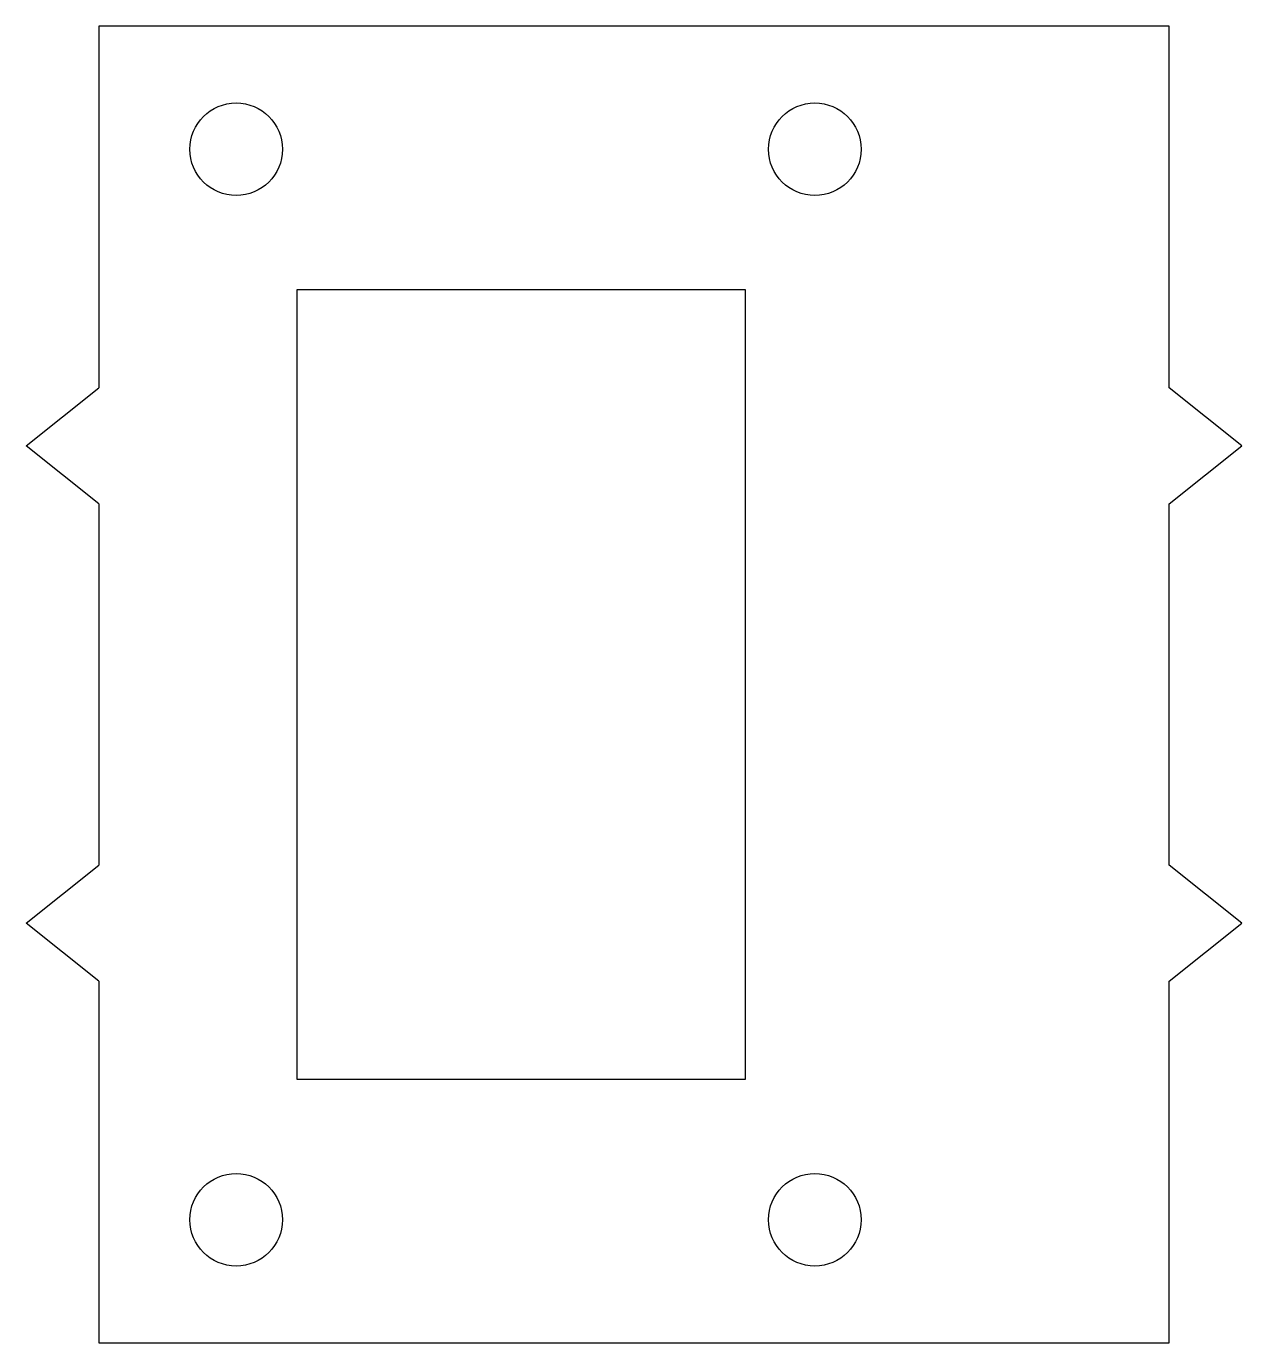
# Model space of a CAD drawing. Header units: millimetres. Extents: x -39.5 to 2.5, y 0 to 45.5.
import ezdxf

# ---------------------------------------------------------------- set-up
doc = ezdxf.new("R2010")
doc.units = ezdxf.units.MM
doc.layers.add('Shape2DView003', color=7, linetype='CONTINUOUS')

msp = doc.modelspace()

# ---------------------------------------------------------------- linework, layer by layer
at = {"layer": 'Shape2DView003'}
for p, q in [((-37, 45.5), (-37, 33)), ((0, 45.5), (-37, 45.5)), ((0, 33), (0, 45.5)), ((-30.14, 9.1), (-30.14, 36.4)), ((-30.14, 36.4), (-14.66, 36.4)), ((-14.66, 36.4), (-14.66, 9.1)), ((-39.5, 31), (-37, 33)), ((2.5, 31), (0, 33)), ((-37, 29), (-39.5, 31)), ((0, 29), (2.5, 31)), ((-37, 29), (-37, 16.5)), ((0, 16.5), (0, 29)), ((-39.5, 14.5), (-37, 16.5)), ((2.5, 14.5), (0, 16.5)), ((-37, 12.5), (-39.5, 14.5)), ((0, 12.5), (2.5, 14.5)), ((-37, 12.5), (-37, 0)), ((0, 0), (0, 12.5)), ((-14.66, 9.1), (-30.14, 9.1)), ((-37, 0), (0, 0))]:
    msp.add_line(p, q, dxfattribs=at)
for centre in [(-32.25, 41.25), (-12.25, 41.25), (-32.25, 4.25), (-12.25, 4.25)]:
    msp.add_circle(centre, 1.6, dxfattribs=at)

doc.saveas('drawing.dxf')
